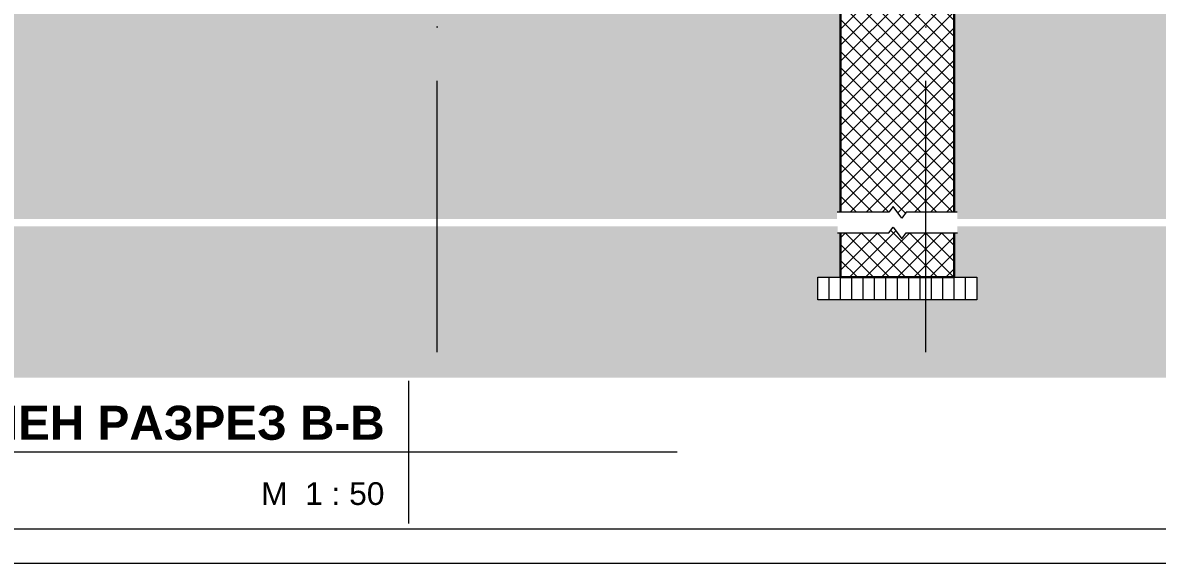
# Model space of a CAD drawing. Header units: centimetres. Extents: x 0 to 25250, y 0 to 2250.
# Drawn here: x 18873.3 to 19372.7, y 0 to 237.9 of the extents above; entities that cross this region are included whole.
import ezdxf

# ---------------------------------------------------------------- set-up
doc = ezdxf.new("R2010")
doc.units = ezdxf.units.CM
doc.linetypes.add('23-View-2$0$Dash dot', pattern=[79.375, 31.75, -23.8125, 0, -23.8125])
for name, color, linetype, lineweight in [('A-DETL', 7, 'Continuous', 9), ('A-DETL-GENF', 7, 'Continuous', 9), ('A-DETL-MBND', 7, 'Continuous', 9), ('A-FLOR-PATT', 7, 'Continuous', 9), ('A-WALL-PATT', 7, 'Continuous', 9), ('G-ANNO-TTLB', 7, 'Continuous', 9), ('S-GRID', 7, 'Continuous', 9)]:
    doc.layers.add(name, color=color, linetype=linetype, lineweight=lineweight)
doc.styles.add('23_xrefed$0$Arial', font='arial.ttf', dxfattribs={"height": 0.2})
doc.styles.add('23_xrefed$0$Arial_B', font='arialbd.ttf', dxfattribs={"height": 0.3})
pattern_1 = [(45, (18835.914, 601.401), (-3.535534, 3.535534), []), (135, (18835.914, 601.401), (-3.535534, -3.535534), [])]
pattern_2 = [(0, (18835.914, 601.401), (19.05, 19.05), [19.05, -19.05]), (0, (18835.914, 608.545), (19.05, 19.05), [19.05, -19.05]), (0, (18835.914, 615.689), (19.05, 19.05), [19.05, -19.05]), (90, (18838.296, 618.07), (-19.05, 19.05), [19.05, -19.05]), (90, (18845.439, 618.07), (-19.05, 19.05), [19.05, -19.05]), (90, (18852.583, 618.07), (-19.05, 19.05), [19.05, -19.05])]

# ---------------------------------------------------------------- blocks, each defined once
blk = doc.blocks.new('TEC_ОФИЦИАЛНА РАМКА - TEC_ОФИЦИАЛНА РАМКА-2548458-СГРАДА ТИП III - ВЕРТИКАЛНИ РАЗРЕЗИ Б-Б_ В-В')
at = {"layer": 'G-ANNO-TTLB'}
for p, q in [((41.3208, -4.1462), (-11.1292, -4.1462)), ((-13.3792, -4.4462), (41.6208, -4.4462))]:
    blk.add_line(p, q, dxfattribs=at)
blk = doc.blocks.new('Viewport - TYPE-NAME SCALE LEVEL-1451543-СГРАДА ТИП III - ВЕРТИКАЛНИ РАЗРЕЗИ Б-Б_ В-В')
at = {"layer": 'G-ANNO-TTLB'}
for p, q in [((0, -0.6268), (0, 0.6268)), ((2.3627, 0), (-3.9133, 0))]:
    blk.add_line(p, q, dxfattribs=at)
blk = doc.blocks.new('TEC-BREAKLINE - M_Break Line-2501834-В-В')
at = {"layer": 'A-DETL-GENF'}
for p, q in [((-1185.31, -113.99), (-1208.09, -113.99)), ((-1183.41, -111.45), (-1185.31, -113.99)), ((-1179.6, -116.53), (-1183.41, -111.45)), ((-1177.69, -113.99), (-1179.6, -116.53)), ((-1155.22, -113.99), (-1177.69, -113.99))]:
    blk.add_line(p, q, dxfattribs=at)
blk = doc.blocks.new('TEC-BREAKLINE - M_Break Line-2501920-В-В')
at = {"layer": 'A-DETL-GENF'}
for p, q in [((-1207.91, -123.09), (-1185.31, -123.09)), ((-1185.31, -123.09), (-1183.41, -120.55)), ((-1183.41, -120.55), (-1179.6, -125.63)), ((-1179.6, -125.63), (-1177.69, -123.09)), ((-1177.69, -123.09), (-1155.18, -123.09))]:
    blk.add_line(p, q, dxfattribs=at)

msp = doc.modelspace()

# ---------------------------------------------------------------- block references
at = {"layer": 'G-ANNO-TTLB', "xscale": 50, "yscale": 50, "zscale": 50}
msp.add_blockref('TEC_ОФИЦИАЛНА РАМКА - TEC_ОФИЦИАЛНА РАМКА-2548458-СГРАДА ТИП III - ВЕРТИКАЛНИ РАЗРЕЗИ Б-Б_ В-В', (18618.96, 222.31), dxfattribs=at)

# ---------------------------------------------------------------- next in the draw order: hatches: boundary and pattern name
at = {"layer": 'A-DETL-GENF'}
h = msp.add_hatch(dxfattribs=at)
h.set_pattern_fill('FP2_39', color=256, style=0, pattern_type=2)
h.set_pattern_definition(pattern_2)
h.paths.add_polyline_path([(18144.42, 151.59), (18296.82, 151.59), (18296.82, 154.51), (18298.32, 154.51), (18298.32, 168.5), (18283.32, 168.5), (18283.32, 258.36), (18144.42, 258.36), (18144.42, 208.29)])
h.paths.add_polyline_path([(19788.48, 151.59), (19788.48, 238.5), (19658.32, 238.5), (19658.32, 168.5), (19653.32, 168.5), (19653.32, 154.51), (19654.72, 154.51), (19654.72, 151.59), (19659.38, 151.59)])
h.paths.add_polyline_path([(19227.03, 151.59), (19231.82, 151.59), (19231.82, 154.51), (19233.32, 154.51), (19233.32, 258.5), (18348.32, 258.5), (18348.32, 154.51), (18349.68, 154.51), (18349.68, 151.59), (19171.96, 151.59)])
h.paths.add_polyline_path([(19284.68, 151.59), (19621.85, 151.59), (19621.85, 154.51), (19623.32, 154.51), (19623.32, 248.5), (19283.32, 248.5), (19283.32, 154.51), (19284.68, 154.51)])
h = msp.add_hatch(dxfattribs=at)
h.set_pattern_fill('FP2_39', color=256, style=0, pattern_type=2)
h.set_pattern_definition(pattern_2)
h.paths.add_polyline_path([(18144.42, 81.74), (19788.48, 81.74), (19788.48, 148.33), (19654.65, 148.33), (19654.65, 145.41), (19653.32, 145.41), (19653.32, 125.9), (19663.32, 125.9), (19663.32, 115.9), (19613.32, 115.9), (19613.32, 125.9), (19623.32, 125.9), (19623.32, 145.41), (19621.91, 145.41), (19621.91, 148.33), (19284.73, 148.33), (19284.73, 145.41), (19283.32, 145.41), (19283.32, 125.9), (19293.32, 125.9), (19293.32, 115.9), (19223.32, 115.9), (19223.32, 125.9), (19233.32, 125.9), (19233.32, 145.41), (19231.99, 145.41), (19231.99, 148.33), (18349.73, 148.33), (18349.73, 145.41), (18348.32, 145.41), (18348.32, 125.9), (18358.32, 125.9), (18358.32, 115.9), (18288.32, 115.9), (18288.32, 125.9), (18298.32, 125.9), (18298.32, 145.41), (18296.99, 145.41), (18296.99, 148.33), (18144.42, 148.33), (18144.42, 86.57)])
at = {"layer": 'A-FLOR-PATT', "true_color": 0x787878}
h = msp.add_hatch(dxfattribs=at)
h.set_pattern_fill('FP2_40', color=8, angle=-90, style=0, pattern_type=2)
h.set_pattern_definition([(270, (18958.319, 88.505), (5, -2e-14), [])])
h.paths.add_polyline_path([(19223.32, 115.9), (19293.32, 115.9), (19293.32, 125.9), (19223.32, 125.9)])
h.paths.add_polyline_path([(19638.23, 115.9), (19663.32, 115.9), (19663.32, 125.9), (19613.32, 125.9), (19613.32, 115.9), (19623.32, 115.9)])
h.paths.add_polyline_path([(18358.32, 115.9), (18358.32, 125.9), (18288.32, 125.9), (18288.32, 115.9), (18349.93, 115.9)])
at = {"layer": 'A-WALL-PATT'}
h = msp.add_hatch(dxfattribs=at)
h.set_pattern_fill('FP2_34', color=256, style=0, pattern_type=2)
h.set_pattern_definition(pattern_1)
h.paths.add_polyline_path([(19260.31, 151.97), (19262.21, 154.51), (19283.32, 154.51), (19283.32, 258.5), (19233.32, 258.5), (19233.32, 154.51), (19254.59, 154.51), (19256.5, 157.05), (19258.4, 154.51)])
h = msp.add_hatch(dxfattribs=at)
h.set_pattern_fill('FP2_34', color=256, style=0, pattern_type=2)
h.set_pattern_definition(pattern_1)
h.paths.add_polyline_path([(19233.32, 125.9), (19283.32, 125.9), (19283.32, 145.41), (19262.21, 145.41), (19260.31, 142.87), (19256.5, 147.95), (19254.59, 145.41), (19233.32, 145.41)])

# ---------------------------------------------------------------- next in the draw order: linework, layer by layer
at = {"layer": 'A-DETL', "color": 7, "lineweight": 30}
for p, q in [((19233.32, 154.51), (19233.32, 258.5)), ((19283.32, 248.5), (19283.32, 154.51)), ((19233.32, 125.9), (19233.32, 145.41)), ((19283.32, 145.41), (19283.32, 125.9)), ((19233.32, 125.9), (19283.32, 125.9))]:
    msp.add_line(p, q, dxfattribs=at)
at = {"layer": 'A-DETL-MBND'}
for p, q in [((19223.32, 115.9), (19223.32, 125.9)), ((19223.32, 125.9), (19233.32, 125.9)), ((19283.32, 125.9), (19293.32, 125.9)), ((19293.32, 125.9), (19293.32, 115.9)), ((19293.32, 115.9), (19223.32, 115.9))]:
    msp.add_line(p, q, dxfattribs=at)
at = {"layer": 'S-GRID', "color": 1, "linetype": '23-View-2$0$Dash dot', "lineweight": 18, "true_color": 0xff0000}
for p, q in [((19055.82, 180.58), (19055.82, 944)), ((19270.82, 180.58), (19270.82, 944))]:
    msp.add_line(p, q, dxfattribs=at)
at = {"layer": 'S-GRID', "color": 1, "lineweight": 18, "true_color": 0xff0000}
for p, q in [((19055.82, 92.98), (19055.82, 180.58)), ((19270.82, 92.98), (19270.82, 180.58))]:
    msp.add_line(p, q, dxfattribs=at)

# ---------------------------------------------------------------- next in the draw order: block references
at = {"layer": 'A-DETL-GENF'}
for name in ['TEC-BREAKLINE - M_Break Line-2501834-В-В', 'TEC-BREAKLINE - M_Break Line-2501920-В-В']:
    msp.add_blockref(name, (20439.91, 268.5), dxfattribs=at)
at = {"layer": 'G-ANNO-TTLB', "xscale": 50, "yscale": 50, "zscale": 50}
msp.add_blockref('Viewport - TYPE-NAME SCALE LEVEL-1451543-СГРАДА ТИП III - ВЕРТИКАЛНИ РАЗРЕЗИ Б-Б_ В-В', (19043.34, 48.9), dxfattribs=at)

# ---------------------------------------------------------------- next in the draw order: texts
at = {"layer": 'G-ANNO-TTLB', "attachment_point": 6, "line_spacing_factor": 0.936439}
for s, insert, char_height, width, style in [('\\pt60,120,180,240,300,360,420,480,540,600,660,720,780,840,900,960,1020,1080,1140,1200,1260,1320,1380,1440,1500,1560,1620,1680,1740,1800,1860,1920;{\\fArial|b1|i0|c204|p34;ВЕРТИКАЛЕН РАЗРЕЗ В}-{\\fArial|b1|i0|c204|p34;В}', (19032.66, 61.75), 15, 277.5, '23_xrefed$0$Arial_B'), ('\\pt60,120,180,240,300,360,420,480,540,600,660,720,780,840,900,960,1020,1080,1140,1200,1260,1320,1380,1440,1500,1560,1620,1680,1740,1800,1860,1920;M  1 : 50', (19032.58, 30.61), 10, 55.25, '23_xrefed$0$Arial')]:
    msp.add_mtext(s, dxfattribs=dict(at, insert=insert, char_height=char_height, width=width, style=style))

doc.saveas('drawing.dxf')
